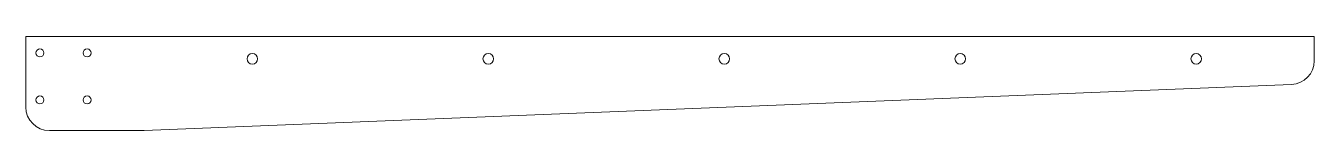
# Model space of a CAD drawing. Header units: millimetres. Extents: x 0 to 546, y 0 to 40.
import ezdxf

# ---------------------------------------------------------------- set-up
doc = ezdxf.new("R2010")
doc.units = ezdxf.units.MM

msp = doc.modelspace()

# ---------------------------------------------------------------- linework, layer by layer
at = {"color": 7, "linetype": 'Continuous', "lineweight": 15}
for p, q in [((0, 40), (0, 10)), ((546, 40), (0, 40)), ((546, 29.6), (546, 40)), ((50.2, 0.01), (536.4, 19.61)), ((10, 0), (49.8, 0))]:
    msp.add_line(p, q, dxfattribs=at)
for centre, radius in [((6, 33), 1.7), ((26, 33), 1.7), ((96, 30.48), 2.25), ((196, 30.48), 2.25), ((296, 30.48), 2.25), ((396, 30.48), 2.25), ((496, 30.48), 2.25), ((6, 13), 1.7), ((26, 13), 1.7)]:
    msp.add_circle(centre, radius, dxfattribs=at)
for centre, start, end in [((536, 29.6), 272.3091, 0), ((10, 10), 180, 270), ((49.8, 10), 270, 272.3091)]:
    msp.add_arc(centre, 10, start, end, dxfattribs=at)

doc.saveas('drawing.dxf')
